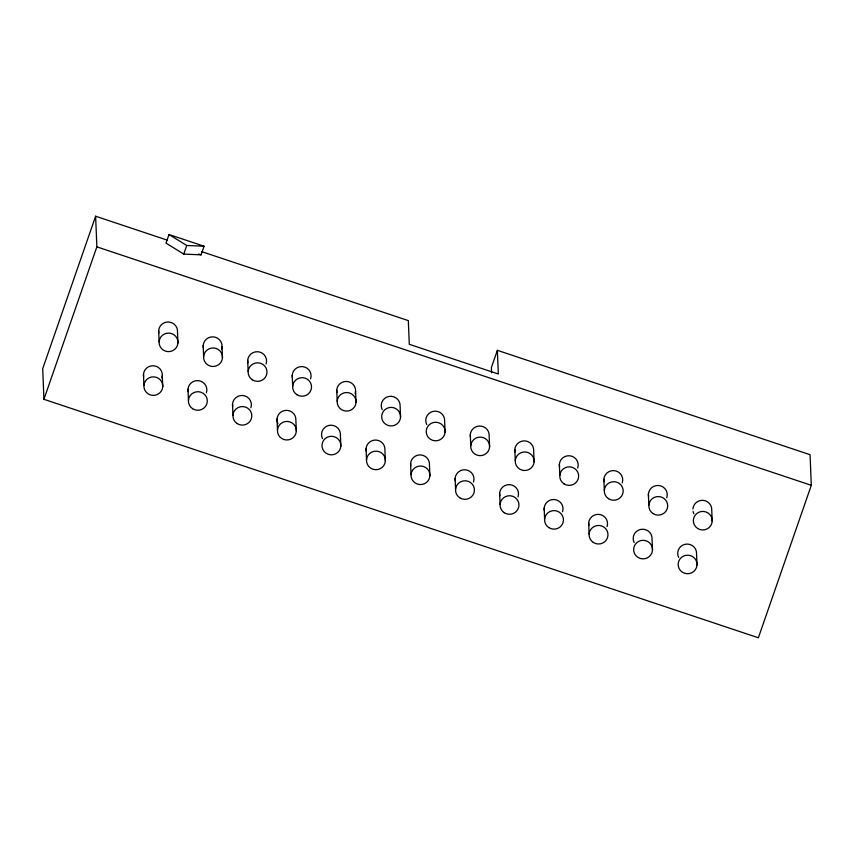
<?xml version="1.0" encoding="UTF-8"?>
<svg xmlns="http://www.w3.org/2000/svg" width="854" height="854" viewBox="0 0 854 854"><rect width="100%" height="100%" fill="white"/><g stroke="black" fill="none" stroke-linecap="round" stroke-linejoin="round"><path stroke-width="1.28" d="M167.501 240.22L95.627 216.222L42.7 368.682L43.928 399.298L758.373 637.778L811.3 485.318L810.072 454.702L497.37 350.321L491.392 367.562L491.594 372.824M43.928 399.298L96.865 246.849L95.627 216.222M169.017 234.53L166.018 243.144L183.759 254.086L201.074 254.844L204.063 246.23L169.017 234.53L186.748 245.482L204.063 246.23M183.759 254.086L186.748 245.482M201.544 251.578L408.329 320.602L409.279 344.29L498.32 374.009L497.37 350.321M198.576 254.012L201.074 254.844M96.865 246.849L811.3 485.318M712.204 521.303A9.447 9.277 -2.3 0 0 698.615 512.368A9.447 9.277 -2.3 0 0 697.526 528.402A9.447 9.277 -2.3 0 0 712.204 521.303L711.756 510.201A9.447 9.277 -2.3 0 0 702.97 500.337A9.447 9.277 -2.3 0 0 692.914 508.984M697.013 565.06A9.447 9.277 -2.3 0 0 683.424 556.125A9.447 9.277 -2.3 0 0 682.335 572.159A9.447 9.277 -2.3 0 0 697.013 565.06L696.565 553.958A9.447 9.277 -2.3 0 0 685.314 544.254A9.447 9.277 -2.3 0 0 678.663 557.448M652.499 550.2A9.447 9.277 -2.3 0 0 638.909 541.265A9.447 9.277 -2.3 0 0 637.81 557.299A9.447 9.277 -2.3 0 0 652.499 550.2L652.05 539.098A9.447 9.277 -2.3 0 0 640.799 529.395A9.447 9.277 -2.3 0 0 634.148 542.589M648.389 494.124L648.837 505.226M603.874 479.265L604.312 490.367M588.684 523.022L589.121 534.124M559.349 464.405L559.797 475.497M544.158 508.162L544.606 519.253M534.124 461.854A9.447 9.277 -2.3 0 0 520.534 452.93A9.447 9.277 -2.3 0 0 519.435 468.963A9.447 9.277 -2.3 0 0 534.124 461.854L533.675 450.763A9.447 9.277 -2.3 0 0 523.651 440.899A9.447 9.277 -2.3 0 0 514.983 451.958M514.823 449.546L515.272 460.637M499.633 493.302L500.081 504.394M489.598 446.994A9.447 9.277 -2.3 0 0 476.009 438.07A9.447 9.277 -2.3 0 0 474.92 454.104A9.447 9.277 -2.3 0 0 489.598 446.994L489.161 435.903A9.447 9.277 -2.3 0 0 479.126 426.029A9.447 9.277 -2.3 0 0 470.469 437.099M470.308 434.686L470.757 445.777M455.118 478.443L455.556 489.449M445.083 432.135A9.447 9.277 -2.3 0 0 431.494 423.21A9.447 9.277 -2.3 0 0 430.395 439.244A9.447 9.277 -2.3 0 0 445.083 432.135L444.635 421.043A9.447 9.277 -2.3 0 0 433.384 411.329A9.447 9.277 -2.3 0 0 426.733 424.534M429.893 475.891A9.447 9.277 -2.3 0 0 416.304 466.967A9.447 9.277 -2.3 0 0 415.204 483.001A9.447 9.277 -2.3 0 0 429.893 475.891L429.445 464.8A9.447 9.277 -2.3 0 0 419.421 454.926A9.447 9.277 -2.3 0 0 410.753 465.996M410.593 463.583L411.041 474.675M400.558 417.275A9.447 9.277 -2.3 0 0 386.969 408.34A9.447 9.277 -2.3 0 0 385.88 424.385A9.447 9.277 -2.3 0 0 400.558 417.275L400.11 406.184A9.447 9.277 -2.3 0 0 388.858 396.469A9.447 9.277 -2.3 0 0 382.208 409.674M385.367 461.032A9.447 9.277 -2.3 0 0 371.778 452.097A9.447 9.277 -2.3 0 0 370.679 468.141A9.447 9.277 -2.3 0 0 385.367 461.032L384.919 449.941A9.447 9.277 -2.3 0 0 374.895 440.066A9.447 9.277 -2.3 0 0 366.227 451.136M366.078 448.724L366.515 459.815M355.595 391.313L356.043 402.415A9.447 9.277 -2.3 0 1 341.354 409.525A9.447 9.277 -2.3 0 1 342.454 393.481A9.447 9.277 -2.3 0 1 356.043 402.415M340.842 446.172A9.447 9.277 -2.3 0 0 327.263 437.237A9.447 9.277 -2.3 0 0 326.164 453.282A9.447 9.277 -2.3 0 0 340.842 446.172L340.404 435.07A9.447 9.277 -2.3 0 0 329.153 425.367A9.447 9.277 -2.3 0 0 322.502 438.572M336.743 390.107L337.191 401.199M296.327 431.313A9.447 9.277 -2.3 0 0 282.738 422.378A9.447 9.277 -2.3 0 0 281.639 438.412A9.447 9.277 -2.3 0 0 296.327 431.313L295.879 420.211A9.447 9.277 -2.3 0 0 284.628 410.507A9.447 9.277 -2.3 0 0 277.977 423.712M292.228 375.237L292.666 386.339M277.027 418.994L277.475 430.096M247.703 360.377L248.151 371.479M232.512 404.134L232.961 415.236M222.029 346.735L222.478 357.837A9.447 9.277 -2.3 0 1 207.789 364.936A9.447 9.277 -2.3 0 1 208.888 348.902A9.447 9.277 -2.3 0 1 222.478 357.837M203.177 345.518L203.626 356.62M187.987 389.275L188.435 400.377M177.952 342.977A9.447 9.277 -2.3 0 0 164.363 334.042A9.447 9.277 -2.3 0 0 163.274 350.076A9.447 9.277 -2.3 0 0 177.952 342.977L177.504 331.875A9.447 9.277 -2.3 0 0 167.48 322.011A9.447 9.277 -2.3 0 0 158.823 333.081M162.313 375.632L162.762 386.734A9.447 9.277 -2.3 0 1 148.084 393.833A9.447 9.277 -2.3 0 1 149.172 377.799A9.447 9.277 -2.3 0 1 162.762 386.734M158.663 330.658L159.111 341.76M143.472 374.415L143.91 385.517M588.833 525.434A9.447 9.277 -2.3 0 1 598.739 514.375A9.447 9.277 -2.3 0 1 607.045 526.619M544.318 510.575A9.447 9.277 -2.3 0 1 554.214 499.515A9.447 9.277 -2.3 0 1 562.519 511.749M499.793 495.715A9.447 9.277 -2.3 0 1 509.689 484.645A9.447 9.277 -2.3 0 1 518.004 496.889M455.278 480.855A9.447 9.277 -2.3 0 1 465.174 469.785A9.447 9.277 -2.3 0 1 473.479 482.03M559.509 466.818A9.447 9.277 -2.3 0 1 569.404 455.758A9.447 9.277 -2.3 0 1 577.71 467.992M604.024 481.677A9.447 9.277 -2.3 0 1 613.93 470.618A9.447 9.277 -2.3 0 1 622.235 482.862M648.549 496.548A9.447 9.277 -2.3 0 1 658.445 485.478A9.447 9.277 -2.3 0 1 666.75 497.722M693.854 513.702A9.447 9.277 -2.3 0 1 693.074 511.407M336.903 392.52A9.447 9.277 -2.3 0 1 346.799 381.45A9.447 9.277 -2.3 0 1 355.104 393.694M292.378 377.66A9.447 9.277 -2.3 0 1 302.284 366.59A9.447 9.277 -2.3 0 1 310.589 378.834M247.863 362.801A9.447 9.277 -2.3 0 1 257.759 351.731A9.447 9.277 -2.3 0 1 266.064 363.975M232.672 406.557A9.447 9.277 -2.3 0 1 242.568 395.487A9.447 9.277 -2.3 0 1 250.873 407.732M188.147 391.698A9.447 9.277 -2.3 0 1 198.043 380.628A9.447 9.277 -2.3 0 1 206.358 392.872M203.337 347.941A9.447 9.277 -2.3 0 1 213.233 336.871A9.447 9.277 -2.3 0 1 221.549 349.115M143.621 376.838A9.447 9.277 -2.3 0 1 153.528 365.768A9.447 9.277 -2.3 0 1 161.833 378.012M593.284 542.439A9.447 9.277 -2.3 0 0 607.973 535.33A9.447 9.277 -2.3 0 0 594.384 526.406A9.447 9.277 -2.3 0 0 593.284 542.439M548.77 527.58A9.447 9.277 -2.3 0 0 563.448 520.47A9.447 9.277 -2.3 0 0 549.859 511.546A9.447 9.277 -2.3 0 0 548.77 527.58M504.244 512.72A9.447 9.277 -2.3 0 0 518.933 505.611A9.447 9.277 -2.3 0 0 505.344 496.686A9.447 9.277 -2.3 0 0 504.244 512.72M459.719 497.775A9.447 9.277 -2.3 0 0 474.408 490.666A9.447 9.277 -2.3 0 0 460.818 481.731A9.447 9.277 -2.3 0 0 459.719 497.775M192.598 408.692A9.447 9.277 -2.3 0 0 207.287 401.593A9.447 9.277 -2.3 0 0 193.698 392.659A9.447 9.277 -2.3 0 0 192.598 408.692M237.124 423.552A9.447 9.277 -2.3 0 0 251.802 416.453A9.447 9.277 -2.3 0 0 238.213 407.518A9.447 9.277 -2.3 0 0 237.124 423.552M252.314 379.795A9.447 9.277 -2.3 0 0 266.992 372.696A9.447 9.277 -2.3 0 0 253.403 363.761A9.447 9.277 -2.3 0 0 252.314 379.795M296.829 394.665A9.447 9.277 -2.3 0 0 311.518 387.556A9.447 9.277 -2.3 0 0 297.929 378.621A9.447 9.277 -2.3 0 0 296.829 394.665M563.96 483.823A9.447 9.277 -2.3 0 0 578.638 476.713A9.447 9.277 -2.3 0 0 565.06 467.789A9.447 9.277 -2.3 0 0 563.96 483.823M608.475 498.683A9.447 9.277 -2.3 0 0 623.164 491.584A9.447 9.277 -2.3 0 0 609.575 482.649A9.447 9.277 -2.3 0 0 608.475 498.683M653 513.542A9.447 9.277 -2.3 0 0 667.689 506.443A9.447 9.277 -2.3 0 0 654.1 497.508A9.447 9.277 -2.3 0 0 653 513.542"/></g></svg>
